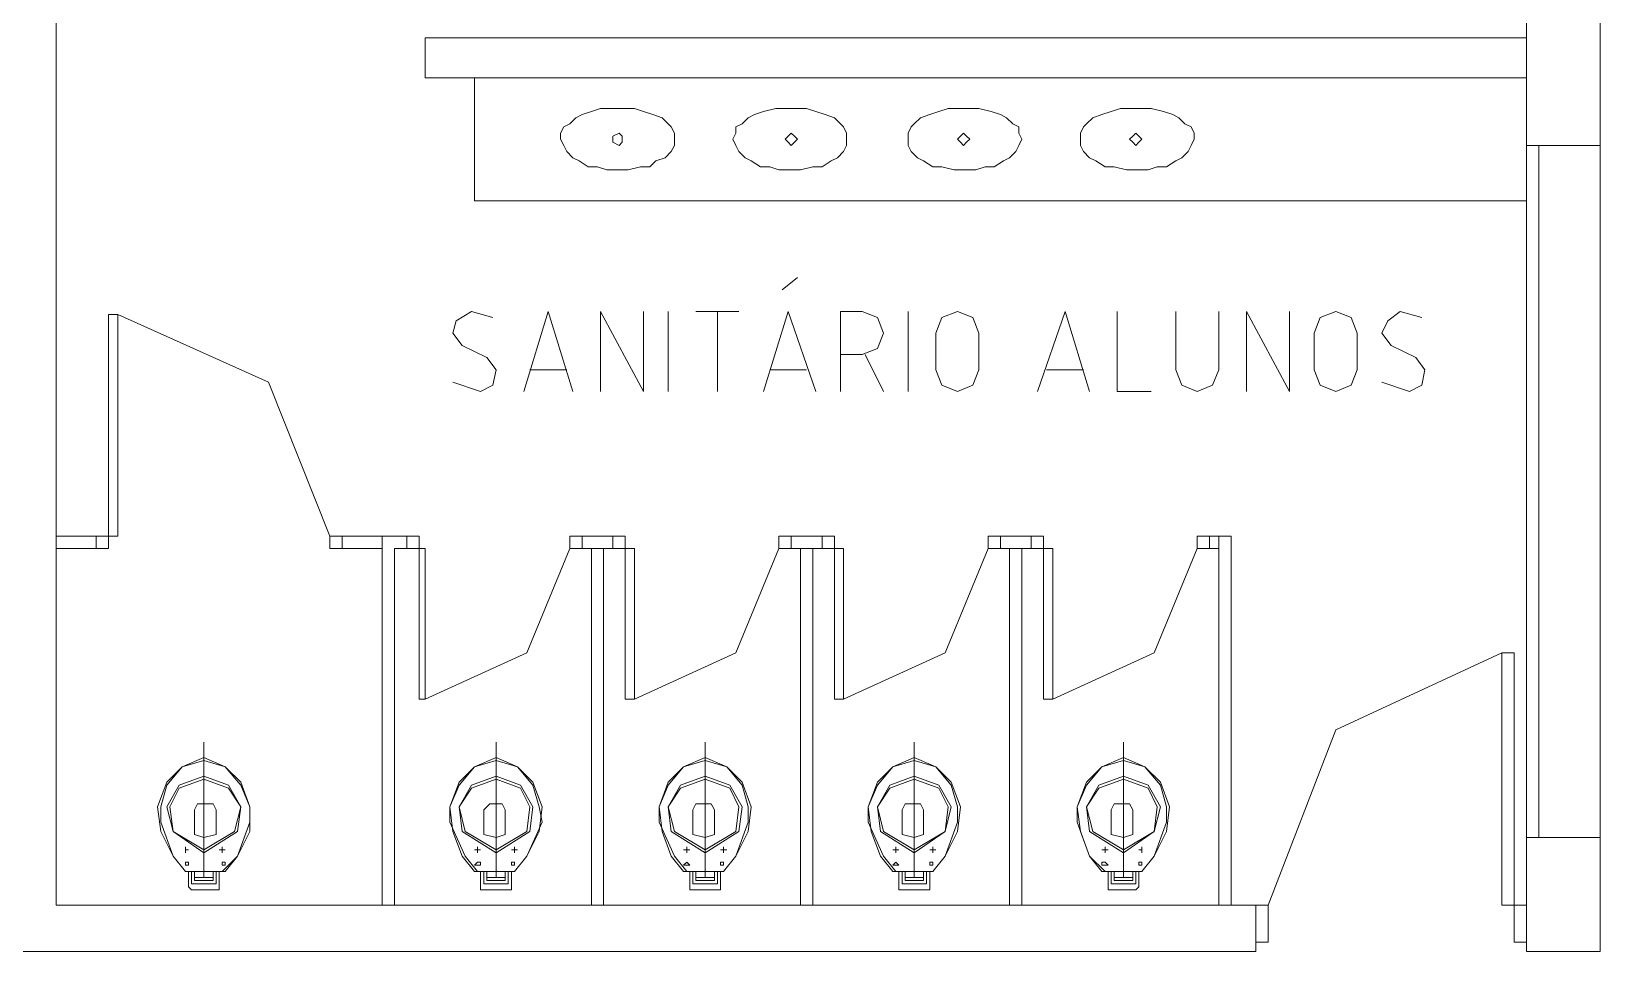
# Model space of a CAD drawing. Header units: millimetres. Extents: x 373 to 563, y 791 to 885.
# Drawn here: x 461.28 to 467.71, y 815.42 to 819.24 of the extents above; entities that cross this region are included whole.
import ezdxf

# ---------------------------------------------------------------- set-up
doc = ezdxf.new("R2010")
doc.units = ezdxf.units.MM
doc.linetypes.add('JIS_02_2.0', pattern=[3, 2, -1])
doc.layers.add('wireless', color=1, linetype='Continuous')

msp = doc.modelspace()

# ---------------------------------------------------------------- linework, layer by layer
at = {"color": 7, "lineweight": 0}
for points in [[(461.3802153909073, 821.9751563077389), (461.3802153909073, 815.6876714460614)], [(467.3671033665032, 820.3594480462434), (467.3671033665032, 815.4997983924641)], [(467.6677002518863, 820.3594480462434), (467.6677002518863, 815.4997983924641)], [(462.8831998196856, 819.2196848544354), (467.3671033665032, 819.2196848544354)], [(462.8831998196856, 819.2196848544354), (462.8831998196856, 819.0568615410539)], [(462.8831998196856, 819.0568615410539), (467.3671033665032, 819.0568615410539)], [(463.08359774374, 819.0568615410539), (463.08359774374, 818.5558667316163)], [(463.6722666452133, 818.6811154338593), (463.6221671643161, 818.6811154338593), (463.5845925531776, 818.6936403043164), (463.547017942039, 818.6936403043164), (463.5094433318318, 818.718690044765), (463.4843935909175, 818.7312149147565), (463.4593438509346, 818.7562646554379), (463.4468189807103, 818.7813143958865), (463.4342941100203, 818.8063641363351), (463.4342941100203, 818.8314138770165), (463.4468189807103, 818.8564636174651), (463.4718687211589, 818.8689884874566), (463.4969184620732, 818.894038228138), (463.5219682020561, 818.9065630983623), (463.5595428131946, 818.9190879685866), (463.5971174234019, 818.9316128388109), (463.6472169042991, 818.9316128388109), (463.6847915154376, 818.9316128388109), (463.7348909963348, 818.9316128388109), (463.7724656070077, 818.9190879685866), (463.8100402176806, 818.9065630983623), (463.8476148283535, 818.894038228138), (463.8726645688021, 818.8689884874566), (463.8851894390264, 818.8564636174651), (463.8977143092507, 818.8314138770165), (463.8977143092507, 818.8063641363351), (463.8977143092507, 818.7813143958865), (463.8851894390264, 818.7562646554379), (463.8601396985778, 818.7312149147565), (463.8225650879049, 818.718690044765), (463.7975153474563, 818.6936403043164), (463.7599407363177, 818.6936403043164), (463.7098412554205, 818.6811154338593), (463.6722666452133, 818.6811154338593), (463.6722666452133, 818.6811154338593)], [(464.3736593787053, 818.6811154338593), (464.3235598978081, 818.6811154338593), (464.2859852866695, 818.6936403043164), (464.2484106759966, 818.6936403043164), (464.2108360657894, 818.718690044765), (464.1857863248752, 818.7312149147565), (464.1607365844266, 818.7562646554379), (464.1482117146679, 818.7813143958865), (464.1356868435123, 818.8063641363351), (464.1482117146679, 818.8314138770165), (464.1482117146679, 818.8564636174651), (464.1732614546509, 818.8689884874566), (464.1983111946338, 818.894038228138), (464.223360935548, 818.9065630983623), (464.2609355466866, 818.9190879685866), (464.3110350275838, 818.9316128388109), (464.348609637791, 818.9316128388109), (464.3987091191539, 818.9316128388109), (464.4362837298268, 818.9316128388109), (464.4738583404996, 818.9190879685866), (464.5114329511725, 818.9065630983623), (464.5490075618454, 818.894038228138), (464.574057302294, 818.8689884874566), (464.586582172984, 818.8564636174651), (464.5991070427426, 818.8314138770165), (464.5991070427426, 818.8063641363351), (464.5991070427426, 818.7813143958865), (464.586582172984, 818.7562646554379), (464.5615324320697, 818.7312149147565), (464.5364826916211, 818.718690044765), (464.4989080809482, 818.6936403043164), (464.4613334702753, 818.6936403043164), (464.4112339889125, 818.6811154338593), (464.3736593787053, 818.6811154338593), (464.3736593787053, 818.6811154338593)], [(465.0750521121972, 818.6811154338593), (465.0374775015243, 818.6811154338593), (464.9873780206271, 818.6936403043164), (464.9498034094886, 818.6936403043164), (464.9122287992814, 818.718690044765), (464.8871790583671, 818.7312149147565), (464.8621293183842, 818.7562646554379), (464.8496044472286, 818.7813143958865), (464.8496044472286, 818.8063641363351), (464.8496044472286, 818.8314138770165), (464.8621293183842, 818.8564636174651), (464.8746541881428, 818.8689884874566), (464.8997039285914, 818.894038228138), (464.9372785392643, 818.9065630983623), (464.9748531504029, 818.9190879685866), (465.0124277606101, 818.9316128388109), (465.0500023717486, 818.9316128388109), (465.1001018526458, 818.9316128388109), (465.1376764633187, 818.9316128388109), (465.1877759442159, 818.9190879685866), (465.2253505548888, 818.9065630983623), (465.2504002953374, 818.894038228138), (465.275450035786, 818.8689884874566), (465.3004997767002, 818.8564636174651), (465.3004997767002, 818.8314138770165), (465.3130246464589, 818.8063641363351), (465.3004997767002, 818.7813143958865), (465.2879749064759, 818.7562646554379), (465.2629251655617, 818.7312149147565), (465.2378754255787, 818.718690044765), (465.2003008144402, 818.6936403043164), (465.1627262037673, 818.6936403043164), (465.1251515930944, 818.6811154338593), (465.0750521121972, 818.6811154338593), (465.0750521121972, 818.6811154338593)], [(465.7764448456892, 818.6811154338593), (465.7388702350163, 818.6811154338593), (465.6887707541191, 818.6936403043164), (465.6511961429806, 818.6936403043164), (465.6136215327733, 818.718690044765), (465.5885717918591, 818.7312149147565), (465.5635220518761, 818.7562646554379), (465.5509971811862, 818.7813143958865), (465.5509971811862, 818.8063641363351), (465.5509971811862, 818.8314138770165), (465.5635220518761, 818.8564636174651), (465.5760469221004, 818.8689884874566), (465.6010966620834, 818.894038228138), (465.6386712732219, 818.9065630983623), (465.6762458838948, 818.9190879685866), (465.713820494102, 818.9316128388109), (465.7513951052406, 818.9316128388109), (465.8014945861378, 818.9316128388109), (465.8390691968107, 818.9316128388109), (465.8891686781735, 818.9190879685866), (465.9267432883807, 818.9065630983623), (465.951793029295, 818.894038228138), (465.9768427692779, 818.8689884874566), (466.0018925101922, 818.8564636174651), (466.0144173804165, 818.8314138770165), (466.0144173804165, 818.8063641363351), (466.0018925101922, 818.7813143958865), (465.9893676395022, 818.7562646554379), (465.9643178990536, 818.7312149147565), (465.9392681590707, 818.718690044765), (465.9016935479322, 818.6936403043164), (465.8641189372593, 818.6936403043164), (465.8265443265864, 818.6811154338593), (465.7764448456892, 818.6811154338593), (465.7764448456892, 818.6811154338593)], [(463.6847915154376, 818.8063641363351), (463.6847915154376, 818.8188890067922), (463.6722666452133, 818.8314138770165), (463.6472169042991, 818.8188890067922), (463.6472169042991, 818.8063641363351), (463.6472169042991, 818.7938392663436), (463.6722666452133, 818.7813143958865), (463.6847915154376, 818.7938392663436), (463.6847915154376, 818.8063641363351), (463.6847915154376, 818.8063641363351)], [(464.3987091191539, 818.8063641363351), (464.3861842489296, 818.8188890067922), (464.3736593787053, 818.8314138770165), (464.3611345080153, 818.8188890067922), (464.348609637791, 818.8063641363351), (464.3611345080153, 818.7938392663436), (464.3736593787053, 818.7813143958865), (464.3861842489296, 818.7938392663436), (464.3987091191539, 818.8063641363351), (464.3987091191539, 818.8063641363351)], [(465.1001018526458, 818.8063641363351), (465.0875769824215, 818.8188890067922), (465.0750521121972, 818.8314138770165), (465.0625272415073, 818.8188890067922), (465.0500023717486, 818.8063641363351), (465.0625272415073, 818.7938392663436), (465.0750521121972, 818.7813143958865), (465.0875769824215, 818.7938392663436), (465.1001018526458, 818.8063641363351), (465.1001018526458, 818.8063641363351)], [(465.8014945861378, 818.8063641363351), (465.7889697159135, 818.8188890067922), (465.7764448456892, 818.8314138770165), (465.7639199754649, 818.8188890067922), (465.7513951052406, 818.8063641363351), (465.7639199754649, 818.7938392663436), (465.7764448456892, 818.7813143958865), (465.7889697159135, 818.7938392663436), (465.8014945861378, 818.8063641363351), (465.8014945861378, 818.8063641363351)], [(467.3671033665032, 818.7813143958865), (467.6677002518863, 818.7813143958865)], [(467.4172028474004, 818.7813143958865), (467.4172028474004, 815.9632185914616)], [(467.3671033665032, 818.5558667316163), (463.08359774374, 818.5558667316163)], [(464.3360847680324, 818.1926454944132), (464.3987091191539, 818.2427449755432)], [(461.6307127953933, 817.1906558753053), (461.5931381842547, 817.1906558753053), (461.5931381842547, 818.0924465326189), (461.6307127953933, 818.0924465326189), (461.6307127953933, 817.1906558753053), (461.6307127953933, 817.1906558753053)], [(462.4949288422667, 817.1906558753053), (462.2444314368495, 817.8168993874515), (461.6307127953933, 818.0924465326189)], [(463.1587469650858, 818.0799216621617), (463.0710728735157, 818.1049714028431), (463.0084485223942, 818.0673967921703), (462.9959236517043, 818.0172973110402), (463.0334982628428, 817.967197830143), (463.1336972246372, 817.9170983492459)], [(463.2839956677944, 817.7793247765458), (463.3841946291232, 818.1049714028431), (463.4843935909175, 817.7793247765458)], [(463.5971174234019, 817.7793247765458), (463.5971174234019, 818.1049714028431), (463.7724656070077, 817.7793247765458), (463.7724656070077, 818.1049714028431)], [(463.8726645688021, 817.7793247765458), (463.8726645688021, 818.1049714028431)], [(463.9853884012864, 818.1049714028431), (464.1607365844266, 818.1049714028431)], [(464.0730624923908, 817.7793247765458), (464.0730624923908, 818.1049714028431)], [(464.2609355466866, 817.7793247765458), (464.3611345080153, 818.1049714028431), (464.4738583404996, 817.7793247765458)], [(464.574057302294, 817.7793247765458), (464.574057302294, 818.1049714028431), (464.6617313938641, 818.1049714028431)], [(464.6617313938641, 817.9296232194702), (464.7243557449856, 817.9546729599188), (464.7494054858998, 818.0172973110402), (464.7243557449856, 818.0799216621617), (464.6617313938641, 818.1049714028431)], [(464.8496044472286, 817.7793247765458), (464.8496044472286, 818.1049714028431)], [(465.1376764633187, 818.0172973110402), (465.1126267228701, 818.0799216621617), (465.0500023717486, 818.1049714028431), (464.9873780206271, 818.0799216621617), (464.9623282801786, 818.0172973110402)], [(465.3756489975804, 817.7793247765458), (465.4883728300647, 818.1049714028431), (465.5885717918591, 817.7793247765458)], [(465.7012956243434, 818.1049714028431), (465.7012956243434, 817.7793247765458), (465.8390691968107, 817.7793247765458)], [(465.9392681590707, 818.1049714028431), (465.9392681590707, 817.8669988681158), (465.9643178990536, 817.8043745169944), (466.0269422501751, 817.7793247765458), (466.0895666012966, 817.8043745169944), (466.1146163422109, 817.8669988681158), (466.1146163422109, 818.1049714028431)], [(466.2273401746952, 817.7793247765458), (466.2273401746952, 818.1049714028431), (466.4026883578354, 817.7793247765458), (466.4026883578354, 818.1049714028431)], [(466.6782355027699, 818.0172973110402), (466.653185762787, 818.0799216621617), (466.5905614116655, 818.1049714028431), (466.5279370600783, 818.0799216621617), (466.5028873196297, 818.0172973110402)], [(466.9412577784115, 818.0799216621617), (466.8535836863757, 818.1049714028431), (466.8034842050129, 818.0673967921703), (466.7784344650299, 818.0172973110402), (466.8160090761685, 817.967197830143), (466.9162080379629, 817.9170983492459)], [(464.9623282801786, 817.8669988681158), (464.9623282801786, 818.0172973110402)], [(465.1376764633187, 818.0172973110402), (465.1376764633187, 817.8669988681158)], [(466.5028873196297, 817.8669988681158), (466.5028873196297, 818.0172973110402)], [(466.6782355027699, 818.0172973110402), (466.6782355027699, 817.8669988681158)], [(463.108647483723, 817.7793247765458), (463.1587469650858, 817.8043745169944), (463.1712718353101, 817.8669988681158), (463.1336972246372, 817.9170983492459)], [(464.6617313938641, 817.9296232194702), (464.574057302294, 817.9296232194702)], [(464.6742562640884, 817.9296232194702), (464.7494054858998, 817.7793247765458)], [(466.8911582970486, 817.7793247765458), (466.9412577784115, 817.8043745169944), (466.9537826481701, 817.8669988681158), (466.9162080379629, 817.9170983492459)], [(462.9959236517043, 817.8168993874515), (463.108647483723, 817.7793247765458)], [(463.4593438509346, 817.8669988681158), (463.3090454077774, 817.8669988681158)], [(464.4362837298268, 817.8669988681158), (464.2859852866695, 817.8669988681158)], [(464.9623282801786, 817.8669988681158), (464.9873780206271, 817.8043745169944), (465.0500023717486, 817.7793247765458), (465.1126267228701, 817.8043745169944), (465.1376764633187, 817.8669988681158)], [(465.5635220518761, 817.8669988681158), (465.4132236087189, 817.8669988681158)], [(466.5028873196297, 817.8669988681158), (466.5279370600783, 817.8043745169944), (466.5905614116655, 817.7793247765458), (466.653185762787, 817.8043745169944), (466.6782355027699, 817.8669988681158)], [(466.7784344650299, 817.8168993874515), (466.8911582970486, 817.7793247765458)], [(461.3802153909073, 817.1906558753053), (461.5430387042888, 817.1906558753053)], [(461.5931381842547, 817.1405563944081), (461.5430387042888, 817.1405563944081), (461.5430387042888, 817.1906558753053), (461.5931381842547, 817.1906558753053), (461.5931381842547, 817.1405563944081), (461.5931381842547, 817.1405563944081)], [(462.5450283231639, 817.1405563944081), (462.4949288422667, 817.1405563944081), (462.4949288422667, 817.1906558753053), (462.5450283231639, 817.1906558753053), (462.5450283231639, 817.1405563944081), (462.5450283231639, 817.1405563944081)], [(462.5450283231639, 817.1906558753053), (462.8080505983398, 817.1906558753053)], [(462.7078516360798, 817.1906558753053), (462.7078516360798, 815.6876714460614)], [(462.858150079237, 817.1906558753053), (462.8080505983398, 817.1906558753053), (462.8080505983398, 817.1405563944081), (462.858150079237, 817.1405563944081), (462.858150079237, 817.1906558753053), (462.858150079237, 817.1906558753053)], [(463.5219682020561, 817.1906558753053), (463.4718687211589, 817.1906558753053), (463.4718687211589, 817.1405563944081), (463.5219682020561, 817.1405563944081), (463.5219682020561, 817.1906558753053), (463.5219682020561, 817.1906558753053)], [(463.5219682020561, 817.1906558753053), (463.6472169042991, 817.1906558753053)], [(463.6973163851962, 817.1906558753053), (463.6472169042991, 817.1906558753053), (463.6472169042991, 817.1405563944081), (463.6973163851962, 817.1405563944081), (463.6973163851962, 817.1906558753053), (463.6973163851962, 817.1906558753053)], [(464.3736593787053, 817.1906558753053), (464.3235598978081, 817.1906558753053), (464.3235598978081, 817.1405563944081), (464.3736593787053, 817.1405563944081), (464.3736593787053, 817.1906558753053), (464.3736593787053, 817.1906558753053)], [(464.3736593787053, 817.1906558753053), (464.4989080809482, 817.1906558753053)], [(464.5490075618454, 817.1906558753053), (464.4989080809482, 817.1906558753053), (464.4989080809482, 817.1405563944081), (464.5490075618454, 817.1405563944081), (464.5490075618454, 817.1906558753053), (464.5490075618454, 817.1906558753053)], [(465.2253505548888, 817.1906558753053), (465.1752510739916, 817.1906558753053), (465.1752510739916, 817.1405563944081), (465.2253505548888, 817.1405563944081), (465.2253505548888, 817.1906558753053), (465.2253505548888, 817.1906558753053)], [(465.2253505548888, 817.1906558753053), (465.3505992575974, 817.1906558753053)], [(465.4006987384946, 817.1906558753053), (465.3505992575974, 817.1906558753053), (465.3505992575974, 817.1405563944081), (465.4006987384946, 817.1405563944081), (465.4006987384946, 817.1906558753053), (465.4006987384946, 817.1906558753053)], [(466.077041731538, 817.1906558753053), (466.0269422501751, 817.1906558753053), (466.0269422501751, 817.1405563944081), (466.077041731538, 817.1405563944081), (466.077041731538, 817.1906558753053), (466.077041731538, 817.1906558753053)], [(466.077041731538, 817.1906558753053), (466.1647158235737, 817.1906558753053)], [(466.1146163422109, 817.1906558753053), (466.1146163422109, 815.6876714460614)], [(466.1647158235737, 817.1906558753053), (466.1647158235737, 815.6876714460614)], [(461.3802153909073, 817.1405563944081), (461.5430387042888, 817.1405563944081)], [(462.5450283231639, 817.1405563944081), (462.7078516360798, 817.1405563944081)], [(462.7579511174426, 817.1405563944081), (462.7579511174426, 815.6876714460614)], [(462.7579511174426, 817.1405563944081), (462.8080505983398, 817.1405563944081)], [(462.8831998196856, 817.1405563944081), (462.858150079237, 817.1405563944081), (462.858150079237, 816.5268377522534), (462.8831998196856, 816.5268377522534), (462.8831998196856, 817.1405563944081), (462.8831998196856, 817.1405563944081)], [(462.8831998196856, 816.5268377522534), (463.2965205375531, 816.7147108058507), (463.4718687211589, 817.1405563944081)], [(463.5219682020561, 817.1405563944081), (463.6472169042991, 817.1405563944081)], [(463.5595428131946, 817.1405563944081), (463.5595428131946, 815.6876714460614)], [(463.6096422940918, 817.1405563944081), (463.6096422940918, 815.6876714460614)], [(463.7348909963348, 817.1405563944081), (463.6973163851962, 817.1405563944081), (463.6973163851962, 816.5268377522534), (463.7348909963348, 816.5268377522534), (463.7348909963348, 817.1405563944081), (463.7348909963348, 817.1405563944081)], [(463.7348909963348, 816.5268377522534), (464.1482117146679, 816.7147108058507), (464.3235598978081, 817.1405563944081)], [(464.3736593787053, 817.1405563944081), (464.4989080809482, 817.1405563944081)], [(464.4112339889125, 817.1405563944081), (464.4112339889125, 815.6876714460614)], [(464.4613334702753, 817.1405563944081), (464.4613334702753, 815.6876714460614)], [(464.586582172984, 817.1405563944081), (464.5490075618454, 817.1405563944081), (464.5490075618454, 816.5268377522534), (464.586582172984, 816.5268377522534), (464.586582172984, 817.1405563944081), (464.586582172984, 817.1405563944081)], [(464.586582172984, 816.5268377522534), (464.9999028903858, 816.7147108058507), (465.1752510739916, 817.1405563944081)], [(465.2253505548888, 817.1405563944081), (465.3505992575974, 817.1405563944081)], [(465.2629251655617, 817.1405563944081), (465.2629251655617, 815.6876714460614)], [(465.3130246464589, 817.1405563944081), (465.3130246464589, 815.6876714460614)], [(465.4382733487018, 817.1405563944081), (465.4006987384946, 817.1405563944081), (465.4006987384946, 816.5268377522534), (465.4382733487018, 816.5268377522534), (465.4382733487018, 817.1405563944081), (465.4382733487018, 817.1405563944081)], [(465.4382733487018, 816.5268377522534), (465.851594067035, 816.7147108058507), (466.0269422501751, 817.1405563944081)], [(466.077041731538, 817.1405563944081), (466.1146163422109, 817.1405563944081)], [(467.2669044042432, 816.7147108058507), (466.5905614116655, 816.4015890497776), (466.3150142657996, 815.6876714460614)], [(467.317003885606, 815.6876714460614), (467.2669044042432, 815.6876714460614), (467.2669044042432, 816.7147108058507), (467.317003885606, 816.7147108058507), (467.317003885606, 815.6876714460614), (467.317003885606, 815.6876714460614)], [(461.9814091626049, 816.3514895691133), (461.9814091626049, 815.80039527808)], [(463.1712718353101, 816.3514895691133), (463.1712718353101, 815.80039527808)], [(464.0229630114936, 816.3514895691133), (464.0229630114936, 815.80039527808)], [(464.8746541881428, 816.3514895691133), (464.8746541881428, 815.80039527808)], [(465.726345364792, 816.3514895691133), (465.726345364792, 815.80039527808)], [(462.1191827346065, 815.8880693701158), (462.1692822159694, 815.9882683319101), (462.1692822159694, 816.0884672939374), (462.1317076048308, 816.1886662559646), (462.0690832537093, 816.251290607086), (461.9814091626049, 816.2888652177589), (461.8937350705692, 816.251290607086), (461.8311107194477, 816.1886662559646), (461.7935361087748, 816.0884672939374), (461.8060609785334, 815.9882683319101), (461.8561604598963, 815.8880693701158), (461.9062599407935, 815.8254450187615), (461.9187848110178, 815.8254450187615), (461.9187848110178, 815.76282066764)], [(461.9814091626049, 816.2763403475346), (461.8937350705692, 816.251290607086)], [(461.9814091626049, 816.2763403475346), (462.0690832537093, 816.251290607086), (462.1317076048308, 816.1761413855074), (462.1692822159694, 816.0884672939374), (462.1692822159694, 816.0258429428159), (462.1191827346065, 815.8880693701158), (462.056558383485, 815.8254450187615)], [(463.2965205375531, 815.8880693701158), (463.3466200189159, 815.9882683319101), (463.3591448886746, 816.0884672939374), (463.3215702780017, 816.1886662559646), (463.2589459268802, 816.251290607086), (463.1712718353101, 816.2888652177589), (463.08359774374, 816.251290607086), (463.0209733926185, 816.1886662559646), (462.98339878148, 816.0884672939374), (462.9959236517043, 815.9882683319101), (463.0334982628428, 815.8880693701158), (463.08359774374, 815.8254450187615), (463.0961226139643, 815.8254450187615), (463.108647483723, 815.8254450187615), (463.108647483723, 815.76282066764)], [(463.1712718353101, 816.2763403475346), (463.08359774374, 816.251290607086)], [(463.1712718353101, 816.2763403475346), (463.2589459268802, 816.251290607086), (463.3215702780017, 816.1761413855074), (463.3466200189159, 816.0884672939374), (463.3591448886746, 816.0258429428159), (463.2965205375531, 815.8880693701158), (463.2464210566559, 815.8254450187615), (463.2338961864316, 815.8254450187615)], [(464.1482117146679, 815.8880693701158), (464.1983111946338, 815.9882683319101), (464.2108360657894, 816.0884672939374), (464.1732614546509, 816.1886662559646), (464.1106371035294, 816.251290607086), (464.0229630114936, 816.2888652177589), (463.9352889203892, 816.251290607086), (463.8726645688021, 816.1886662559646), (463.8350899581292, 816.0884672939374), (463.8476148283535, 815.9882683319101), (463.8851894390264, 815.8880693701158), (463.9352889203892, 815.8254450187615), (463.9478137901478, 815.8254450187615), (463.9603386603721, 815.8254450187615), (463.9603386603721, 815.76282066764)], [(464.0229630114936, 816.2763403475346), (463.9352889203892, 816.251290607086)], [(464.0229630114936, 816.2763403475346), (464.1106371035294, 816.251290607086), (464.1732614546509, 816.1761413855074), (464.1983111946338, 816.0884672939374), (464.1983111946338, 816.0258429428159), (464.1482117146679, 815.8880693701158), (464.0981122333051, 815.8254450187615), (464.0855873626151, 815.8254450187615)], [(464.9999028903858, 815.8880693701158), (465.0500023717486, 815.9882683319101), (465.0625272415073, 816.0884672939374), (465.0249526313, 816.1886662559646), (464.9623282801786, 816.251290607086), (464.8746541881428, 816.2888652177589), (464.7869800961071, 816.251290607086), (464.7243557449856, 816.1886662559646), (464.6867811343127, 816.0884672939374), (464.6993060050027, 815.9882683319101), (464.7368806152099, 815.8880693701158), (464.7869800961071, 815.8254450187615), (464.7995049672627, 815.8254450187615), (464.8120298370213, 815.8254450187615), (464.8120298370213, 815.76282066764)], [(464.8746541881428, 816.2763403475346), (464.7869800961071, 816.251290607086)], [(464.8746541881428, 816.2763403475346), (464.9623282801786, 816.251290607086), (465.0249526313, 816.1761413855074), (465.0500023717486, 816.0884672939374), (465.0500023717486, 816.0258429428159), (464.9999028903858, 815.8880693701158), (464.9498034094886, 815.8254450187615), (464.9372785392643, 815.8254450187615)], [(465.851594067035, 815.8880693701158), (465.9016935479322, 815.9882683319101), (465.9142184181565, 816.0884672939374), (465.8766438074836, 816.1886662559646), (465.8140194563621, 816.251290607086), (465.726345364792, 816.2888652177589), (465.6386712732219, 816.251290607086), (465.5760469221004, 816.1886662559646), (465.5384723109619, 816.0884672939374), (465.5509971811862, 815.9882683319101), (465.5885717918591, 815.8880693701158), (465.6386712732219, 815.8254450187615), (465.6511961429806, 815.8254450187615), (465.6637210132048, 815.8254450187615), (465.6637210132048, 815.76282066764)], [(465.726345364792, 816.2763403475346), (465.6386712732219, 816.251290607086)], [(465.726345364792, 816.2763403475346), (465.8140194563621, 816.251290607086), (465.8766438074836, 816.1761413855074), (465.9016935479322, 816.0884672939374), (465.9016935479322, 816.0258429428159), (465.851594067035, 815.8880693701158), (465.8014945861378, 815.8254450187615), (465.7889697159135, 815.8254450187615)], [(461.8937350705692, 816.251290607086), (461.8311107194477, 816.1761413855074)], [(461.9814091626049, 816.2137159964132), (461.8812102003449, 816.1761413855074)], [(461.9814091626049, 816.201191125956), (461.8812102003449, 816.163616515516)], [(462.0816081239336, 816.1761413855074), (461.9814091626049, 816.2137159964132)], [(462.0816081239336, 816.163616515516), (461.9814091626049, 816.201191125956)], [(463.08359774374, 816.251290607086), (463.0209733926185, 816.1761413855074)], [(463.1712718353101, 816.2137159964132), (463.0710728735157, 816.1761413855074)], [(463.1712718353101, 816.201191125956), (463.0710728735157, 816.163616515516)], [(463.2714707971045, 816.1761413855074), (463.1712718353101, 816.2137159964132)], [(463.2714707971045, 816.163616515516), (463.1712718353101, 816.201191125956)], [(463.9352889203892, 816.251290607086), (463.8726645688021, 816.1761413855074)], [(464.0229630114936, 816.2137159964132), (463.9227640496993, 816.1761413855074)], [(464.0229630114936, 816.201191125956), (463.9227640496993, 816.163616515516)], [(464.1231619737537, 816.1761413855074), (464.0229630114936, 816.2137159964132)], [(464.1231619737537, 816.163616515516), (464.0229630114936, 816.201191125956)], [(464.7869800961071, 816.251290607086), (464.7243557449856, 816.1761413855074)], [(464.8746541881428, 816.2137159964132), (464.7744552263484, 816.1761413855074)], [(464.8746541881428, 816.201191125956), (464.7744552263484, 816.163616515516)], [(464.9748531504029, 816.1761413855074), (464.8746541881428, 816.2137159964132)], [(464.9748531504029, 816.163616515516), (464.8746541881428, 816.201191125956)], [(465.6386712732219, 816.251290607086), (465.5760469221004, 816.1761413855074)], [(465.726345364792, 816.2137159964132), (465.6261464029976, 816.1761413855074)], [(465.726345364792, 816.201191125956), (465.6261464029976, 816.163616515516)], [(465.8265443265864, 816.1761413855074), (465.726345364792, 816.2137159964132)], [(465.8265443265864, 816.163616515516), (465.726345364792, 816.201191125956)], [(461.8311107194477, 816.1761413855074), (461.8060609785334, 816.0884672939374)], [(461.8812102003449, 816.1761413855074), (461.8311107194477, 816.0884672939374)], [(461.8812102003449, 816.163616515516), (461.843635589672, 816.0884672939374)], [(462.1317076048308, 816.0884672939374), (462.0816081239336, 816.1761413855074)], [(462.1317076048308, 816.0884672939374), (462.0816081239336, 816.163616515516)], [(463.0209733926185, 816.1761413855074), (462.98339878148, 816.0884672939374)], [(463.0710728735157, 816.1761413855074), (463.0209733926185, 816.0884672939374)], [(463.0710728735157, 816.163616515516), (463.0209733926185, 816.0884672939374)], [(463.3215702780017, 816.0884672939374), (463.2714707971045, 816.1761413855074)], [(463.3090454077774, 816.0884672939374), (463.2714707971045, 816.163616515516)], [(463.8726645688021, 816.1761413855074), (463.8350899581292, 816.0884672939374)], [(463.9227640496993, 816.1761413855074), (463.8726645688021, 816.0884672939374)], [(463.9227640496993, 816.163616515516), (463.8726645688021, 816.0884672939374)], [(464.1732614546509, 816.0884672939374), (464.1231619737537, 816.1761413855074)], [(464.1607365844266, 816.0884672939374), (464.1231619737537, 816.163616515516)], [(464.7243557449856, 816.1761413855074), (464.6867811343127, 816.0884672939374)], [(464.7744552263484, 816.1761413855074), (464.7243557449856, 816.0884672939374)], [(464.7744552263484, 816.163616515516), (464.7243557449856, 816.0884672939374)], [(465.0249526313, 816.0884672939374), (464.9748531504029, 816.1761413855074)], [(465.0124277606101, 816.0884672939374), (464.9748531504029, 816.163616515516)], [(465.5760469221004, 816.1761413855074), (465.5384723109619, 816.0884672939374)], [(465.6261464029976, 816.1761413855074), (465.5760469221004, 816.0884672939374)], [(465.6261464029976, 816.163616515516), (465.5760469221004, 816.0884672939374)], [(465.8766438074836, 816.0884672939374), (465.8265443265864, 816.1761413855074)], [(465.8641189372593, 816.0884672939374), (465.8265443265864, 816.163616515516)], [(461.8060609785334, 816.0884672939374), (461.8060609785334, 816.0258429428159)], [(461.8311107194477, 816.0884672939374), (461.8561604598963, 815.9882683319101)], [(461.843635589672, 816.0884672939374), (461.8561604598963, 815.9882683319101)], [(461.9563594216906, 816.1009921639288), (461.9438345514664, 816.0759424234802), (461.9438345514664, 815.9757434616859)], [(462.0189837728121, 816.1009921639288), (461.9563594216906, 816.1009921639288)], [(462.0315086435021, 815.9757434616859), (462.0315086435021, 816.0759424234802), (462.0189837728121, 816.1009921639288)], [(462.1066578648479, 815.9882683319101), (462.1317076048308, 816.0884672939374)], [(462.1191827346065, 815.9882683319101), (462.1317076048308, 816.0884672939374)], [(462.98339878148, 816.0884672939374), (462.98339878148, 816.0258429428159)], [(463.0209733926185, 816.0884672939374), (463.0460231326015, 815.9882683319101)], [(463.0209733926185, 816.0884672939374), (463.0334982628428, 815.9882683319101)], [(463.1462220948615, 816.1009921639288), (463.1211723544129, 816.0759424234802), (463.1211723544129, 815.9757434616859)], [(463.1963215757587, 816.1009921639288), (463.1462220948615, 816.1009921639288)], [(463.208846445983, 815.9757434616859), (463.208846445983, 816.0759424234802), (463.1963215757587, 816.1009921639288)], [(463.2965205375531, 815.9882683319101), (463.3090454077774, 816.0884672939374)], [(463.3090454077774, 815.9882683319101), (463.3215702780017, 816.0884672939374)], [(463.8350899581292, 816.0884672939374), (463.8350899581292, 816.0258429428159)], [(463.8726645688021, 816.0884672939374), (463.8851894390264, 815.9882683319101)], [(463.8726645688021, 816.0884672939374), (463.8977143092507, 815.9882683319101)], [(463.9853884012864, 816.1009921639288), (463.9728635305964, 816.0759424234802), (463.9728635305964, 815.9757434616859)], [(464.0480127524079, 816.1009921639288), (463.9853884012864, 816.1009921639288)], [(464.0605376226322, 815.9757434616859), (464.0605376226322, 816.0759424234802), (464.0480127524079, 816.1009921639288)], [(464.1482117146679, 815.9882683319101), (464.1607365844266, 816.0884672939374)], [(464.1607365844266, 815.9882683319101), (464.1732614546509, 816.0884672939374)], [(464.6867811343127, 816.0884672939374), (464.6867811343127, 816.0258429428159)], [(464.7243557449856, 816.0884672939374), (464.7368806152099, 815.9882683319101)], [(464.7243557449856, 816.0884672939374), (464.7494054858998, 815.9882683319101)], [(464.8370795774699, 816.1009921639288), (464.8245547072456, 816.0759424234802), (464.8245547072456, 815.9757434616859)], [(464.8997039285914, 816.1009921639288), (464.8370795774699, 816.1009921639288)], [(464.9122287992814, 815.9757434616859), (464.9122287992814, 816.0759424234802), (464.8997039285914, 816.1009921639288)], [(464.9999028903858, 815.9882683319101), (465.0249526313, 816.0884672939374)], [(464.9999028903858, 815.9882683319101), (465.0124277606101, 816.0884672939374)], [(465.5384723109619, 816.0884672939374), (465.5384723109619, 816.0258429428159)], [(465.5760469221004, 816.0884672939374), (465.6010966620834, 815.9882683319101)], [(465.5760469221004, 816.0884672939374), (465.5885717918591, 815.9882683319101)], [(465.6887707541191, 816.1009921639288), (465.6762458838948, 816.0759424234802), (465.6762458838948, 815.9757434616859)], [(465.7513951052406, 816.1009921639288), (465.6887707541191, 816.1009921639288)], [(465.7639199754649, 815.9757434616859), (465.7639199754649, 816.0759424234802), (465.7513951052406, 816.1009921639288)], [(465.851594067035, 815.9882683319101), (465.8641189372593, 816.0884672939374)], [(465.851594067035, 815.9882683319101), (465.8766438074836, 816.0884672939374)], [(461.8060609785334, 816.0258429428159), (461.8561604598963, 815.8880693701158)], [(462.98339878148, 816.0258429428159), (463.0460231326015, 815.8880693701158)], [(463.8350899581292, 816.0258429428159), (463.8977143092507, 815.8880693701158)], [(464.6867811343127, 816.0258429428159), (464.7494054858998, 815.8880693701158)], [(465.5384723109619, 816.0258429428159), (465.5885717918591, 815.8880693701158)], [(461.8561604598963, 815.9882683319101), (461.9814091626049, 815.9131191103315)], [(461.8561604598963, 815.9882683319101), (461.9814091626049, 815.9005942403401)], [(461.9438345514664, 815.9757434616859), (461.9814091626049, 815.9632185914616), (462.0315086435021, 815.9757434616859)], [(461.9814091626049, 815.9131191103315), (462.1066578648479, 815.9882683319101)], [(461.9814091626049, 815.9005942403401), (462.1191827346065, 815.9882683319101)], [(463.0334982628428, 815.9882683319101), (463.1712718353101, 815.9005942403401)], [(463.0460231326015, 815.9882683319101), (463.1712718353101, 815.9131191103315)], [(463.1211723544129, 815.9757434616859), (463.1712718353101, 815.9632185914616), (463.208846445983, 815.9757434616859)], [(463.1712718353101, 815.9131191103315), (463.2965205375531, 815.9882683319101)], [(463.1712718353101, 815.9005942403401), (463.3090454077774, 815.9882683319101)], [(463.8851894390264, 815.9882683319101), (464.0229630114936, 815.9005942403401)], [(463.8977143092507, 815.9882683319101), (464.0229630114936, 815.9131191103315)], [(463.9728635305964, 815.9757434616859), (464.0229630114936, 815.9632185914616), (464.0605376226322, 815.9757434616859)], [(464.0229630114936, 815.9005942403401), (464.1607365844266, 815.9882683319101)], [(464.0229630114936, 815.9131191103315), (464.1482117146679, 815.9882683319101)], [(464.7368806152099, 815.9882683319101), (464.8746541881428, 815.9005942403401)], [(464.7494054858998, 815.9882683319101), (464.8746541881428, 815.9131191103315)], [(464.8245547072456, 815.9757434616859), (464.8746541881428, 815.9632185914616), (464.9122287992814, 815.9757434616859)], [(464.8746541881428, 815.9005942403401), (464.9999028903858, 815.9882683319101)], [(464.8746541881428, 815.9131191103315), (464.9999028903858, 815.9882683319101)], [(465.5885717918591, 815.9882683319101), (465.726345364792, 815.9005942403401)], [(465.6010966620834, 815.9882683319101), (465.726345364792, 815.9131191103315)], [(465.6762458838948, 815.9757434616859), (465.726345364792, 815.9632185914616), (465.7639199754649, 815.9757434616859)], [(465.726345364792, 815.9131191103315), (465.851594067035, 815.9882683319101)], [(465.726345364792, 815.9005942403401), (465.851594067035, 815.9882683319101)], [(467.3671033665032, 815.9632185914616), (467.6677002518863, 815.9632185914616)], [(461.8561604598963, 815.8880693701158), (461.9062599407935, 815.8254450187615)], [(461.9062599407935, 815.9256439807887), (461.9062599407935, 815.9005942403401)], [(461.9062599407935, 815.9131191103315), (461.9187848110178, 815.9131191103315)], [(462.0690832537093, 815.9131191103315), (462.0440335137264, 815.9131191103315)], [(462.056558383485, 815.9256439807887), (462.056558383485, 815.9005942403401)], [(462.0690832537093, 815.8254450187615), (462.1191827346065, 815.8880693701158)], [(463.0460231326015, 815.8880693701158), (463.0961226139643, 815.8254450187615)], [(463.08359774374, 815.9131191103315), (463.108647483723, 815.9131191103315)], [(463.0961226139643, 815.9256439807887), (463.0961226139643, 815.9005942403401)], [(463.2589459268802, 815.9131191103315), (463.2338961864316, 815.9131191103315)], [(463.2464210566559, 815.9256439807887), (463.2464210566559, 815.9005942403401)], [(463.2464210566559, 815.8254450187615), (463.2965205375531, 815.8880693701158)], [(463.8977143092507, 815.8880693701158), (463.9478137901478, 815.8254450187615)], [(463.9352889203892, 815.9131191103315), (463.9603386603721, 815.9131191103315)], [(463.9478137901478, 815.9256439807887), (463.9478137901478, 815.9005942403401)], [(464.1106371035294, 815.9131191103315), (464.0855873626151, 815.9131191103315)], [(464.0981122333051, 815.9256439807887), (464.0981122333051, 815.9005942403401)], [(464.0981122333051, 815.8254450187615), (464.1482117146679, 815.8880693701158)], [(464.7494054858998, 815.8880693701158), (464.7995049672627, 815.8254450187615)], [(464.7869800961071, 815.9131191103315), (464.8120298370213, 815.9131191103315)], [(464.7995049672627, 815.9256439807887), (464.7995049672627, 815.9005942403401)], [(464.9623282801786, 815.9131191103315), (464.9372785392643, 815.9131191103315)], [(464.9498034094886, 815.9256439807887), (464.9498034094886, 815.9005942403401)], [(464.9498034094886, 815.8254450187615), (464.9999028903858, 815.8880693701158)], [(465.5885717918591, 815.8880693701158), (465.6511961429806, 815.8254450187615)], [(465.6386712732219, 815.9131191103315), (465.6637210132048, 815.9131191103315)], [(465.6511961429806, 815.9256439807887), (465.6511961429806, 815.9005942403401)], [(465.8014945861378, 815.9131191103315), (465.7889697159135, 815.9131191103315)], [(465.8014945861378, 815.9256439807887), (465.8014945861378, 815.9005942403401)], [(465.8014945861378, 815.8254450187615), (465.851594067035, 815.8880693701158)], [(461.9187848110178, 815.85049475921), (461.9187848110178, 815.8630196296672), (461.9062599407935, 815.8630196296672), (461.9062599407935, 815.85049475921), (461.9187848110178, 815.85049475921), (461.9187848110178, 815.85049475921)], [(461.9062599407935, 815.8254450187615), (461.9187848110178, 815.8254450187615)], [(461.9187848110178, 815.8254450187615), (461.9814091626049, 815.8254450187615)], [(461.9313096812421, 815.8254450187615), (461.9313096812421, 815.7753455376314)], [(461.9438345514664, 815.8129201485372), (461.9438345514664, 815.8254450187615)], [(462.0440335137264, 815.8254450187615), (461.9814091626049, 815.8254450187615)], [(462.0315086435021, 815.8254450187615), (462.0189837728121, 815.8254450187615), (462.0189837728121, 815.8129201485372)], [(462.0315086435021, 815.7753455376314), (462.0315086435021, 815.8254450187615)], [(462.0440335137264, 815.76282066764), (462.0440335137264, 815.8254450187615), (462.056558383485, 815.8254450187615), (462.0690832537093, 815.8254450187615)], [(462.0690832537093, 815.85049475921), (462.0690832537093, 815.8630196296672), (462.056558383485, 815.8630196296672), (462.056558383485, 815.85049475921), (462.0690832537093, 815.85049475921), (462.0690832537093, 815.85049475921)], [(463.108647483723, 815.85049475921), (463.108647483723, 815.8630196296672), (463.0961226139643, 815.8630196296672), (463.08359774374, 815.85049475921), (463.0961226139643, 815.85049475921), (463.108647483723, 815.85049475921), (463.108647483723, 815.85049475921)], [(463.108647483723, 815.8254450187615), (463.1712718353101, 815.8254450187615)], [(463.1211723544129, 815.8254450187615), (463.1211723544129, 815.7753455376314)], [(463.1336972246372, 815.8129201485372), (463.1336972246372, 815.8254450187615), (463.1211723544129, 815.8254450187615)], [(463.2338961864316, 815.8254450187615), (463.1712718353101, 815.8254450187615)], [(463.208846445983, 815.8254450187615), (463.208846445983, 815.8129201485372)], [(463.2213713162073, 815.7753455376314), (463.2213713162073, 815.8254450187615)], [(463.2464210566559, 815.85049475921), (463.2464210566559, 815.8630196296672), (463.2338961864316, 815.8630196296672), (463.2338961864316, 815.85049475921), (463.2464210566559, 815.85049475921), (463.2464210566559, 815.85049475921)], [(463.2338961864316, 815.76282066764), (463.2338961864316, 815.8254450187615), (463.2464210566559, 815.8254450187615)], [(463.9603386603721, 815.85049475921), (463.9478137901478, 815.8630196296672), (463.9352889203892, 815.85049475921), (463.9478137901478, 815.85049475921), (463.9603386603721, 815.85049475921), (463.9603386603721, 815.85049475921)], [(463.9603386603721, 815.8254450187615), (464.0229630114936, 815.8254450187615)], [(463.9853884012864, 815.8129201485372), (463.9853884012864, 815.8254450187615), (463.9728635305964, 815.8254450187615)], [(463.9728635305964, 815.8254450187615), (463.9728635305964, 815.7753455376314)], [(464.0855873626151, 815.8254450187615), (464.0229630114936, 815.8254450187615)], [(464.0605376226322, 815.8254450187615), (464.0605376226322, 815.8129201485372)], [(464.0730624923908, 815.7753455376314), (464.0730624923908, 815.8254450187615)], [(464.0981122333051, 815.85049475921), (464.0981122333051, 815.8630196296672), (464.0855873626151, 815.8630196296672), (464.0855873626151, 815.85049475921), (464.0981122333051, 815.85049475921), (464.0981122333051, 815.85049475921)], [(464.0855873626151, 815.76282066764), (464.0855873626151, 815.8254450187615), (464.0981122333051, 815.8254450187615)], [(464.8120298370213, 815.85049475921), (464.7995049672627, 815.8630196296672), (464.7869800961071, 815.85049475921), (464.7995049672627, 815.85049475921), (464.8120298370213, 815.85049475921), (464.8120298370213, 815.85049475921)], [(464.8120298370213, 815.8254450187615), (464.8746541881428, 815.8254450187615)], [(464.8370795774699, 815.8129201485372), (464.8370795774699, 815.8254450187615), (464.8245547072456, 815.8254450187615)], [(464.8245547072456, 815.8254450187615), (464.8245547072456, 815.7753455376314)], [(464.9372785392643, 815.8254450187615), (464.8746541881428, 815.8254450187615)], [(464.9122287992814, 815.8254450187615), (464.9122287992814, 815.8129201485372)], [(464.9247536695057, 815.7753455376314), (464.9247536695057, 815.8254450187615)], [(464.9498034094886, 815.85049475921), (464.9498034094886, 815.8630196296672), (464.9372785392643, 815.8630196296672), (464.9372785392643, 815.85049475921), (464.9498034094886, 815.85049475921), (464.9498034094886, 815.85049475921)], [(464.9372785392643, 815.76282066764), (464.9372785392643, 815.8254450187615), (464.9498034094886, 815.8254450187615)], [(465.6637210132048, 815.85049475921), (465.6511961429806, 815.8630196296672), (465.6386712732219, 815.8630196296672), (465.6386712732219, 815.85049475921), (465.6511961429806, 815.85049475921), (465.6637210132048, 815.85049475921), (465.6637210132048, 815.85049475921)], [(465.6637210132048, 815.8254450187615), (465.726345364792, 815.8254450187615)], [(465.6762458838948, 815.8254450187615), (465.6762458838948, 815.7753455376314)], [(465.6887707541191, 815.8129201485372), (465.6887707541191, 815.8254450187615), (465.6762458838948, 815.8254450187615)], [(465.7889697159135, 815.8254450187615), (465.726345364792, 815.8254450187615)], [(465.7639199754649, 815.8254450187615), (465.7639199754649, 815.8129201485372)], [(465.7764448456892, 815.7753455376314), (465.7764448456892, 815.8254450187615)], [(465.8014945861378, 815.85049475921), (465.8014945861378, 815.8630196296672), (465.7889697159135, 815.8630196296672), (465.7889697159135, 815.85049475921), (465.8014945861378, 815.85049475921), (465.8014945861378, 815.85049475921)], [(465.7889697159135, 815.76282066764), (465.7889697159135, 815.8254450187615), (465.8014945861378, 815.8254450187615)], [(461.9187848110178, 815.76282066764), (461.9313096812421, 815.7502957971828)], [(461.9313096812421, 815.7753455376314), (461.9438345514664, 815.7753455376314)], [(461.9438345514664, 815.8129201485372), (461.9438345514664, 815.80039527808), (461.9438345514664, 815.7878704080886), (461.9563594216906, 815.7878704080886), (461.9814091626049, 815.7878704080886)], [(461.9438345514664, 815.80039527808), (461.9814091626049, 815.80039527808), (462.0189837728121, 815.80039527808)], [(461.9438345514664, 815.7753455376314), (461.9814091626049, 815.7753455376314), (462.0315086435021, 815.7753455376314)], [(462.0189837728121, 815.8129201485372), (462.0189837728121, 815.80039527808), (462.0189837728121, 815.7878704080886), (461.9814091626049, 815.7878704080886)], [(462.0315086435021, 815.7502957971828), (462.0440335137264, 815.7502957971828), (462.0440335137264, 815.76282066764)], [(463.108647483723, 815.76282066764), (463.108647483723, 815.7502957971828), (463.1211723544129, 815.7502957971828)], [(463.1211723544129, 815.7753455376314), (463.1712718353101, 815.7753455376314), (463.2213713162073, 815.7753455376314)], [(463.1336972246372, 815.8129201485372), (463.1336972246372, 815.80039527808), (463.1336972246372, 815.7878704080886), (463.1712718353101, 815.7878704080886)], [(463.1336972246372, 815.80039527808), (463.1712718353101, 815.80039527808), (463.208846445983, 815.80039527808)], [(463.208846445983, 815.8129201485372), (463.208846445983, 815.80039527808), (463.208846445983, 815.7878704080886), (463.1963215757587, 815.7878704080886), (463.1712718353101, 815.7878704080886)], [(463.2213713162073, 815.7502957971828), (463.2338961864316, 815.7502957971828), (463.2338961864316, 815.76282066764)], [(463.9603386603721, 815.76282066764), (463.9603386603721, 815.7502957971828), (463.9728635305964, 815.7502957971828)], [(463.9728635305964, 815.7753455376314), (464.0229630114936, 815.7753455376314), (464.0605376226322, 815.7753455376314)], [(463.9853884012864, 815.8129201485372), (463.9853884012864, 815.80039527808), (463.9853884012864, 815.7878704080886), (464.0229630114936, 815.7878704080886)], [(463.9853884012864, 815.80039527808), (464.0229630114936, 815.80039527808), (464.0605376226322, 815.80039527808)], [(464.0605376226322, 815.8129201485372), (464.0605376226322, 815.80039527808), (464.0605376226322, 815.7878704080886), (464.0480127524079, 815.7878704080886), (464.0229630114936, 815.7878704080886)], [(464.0605376226322, 815.7753455376314), (464.0730624923908, 815.7753455376314)], [(464.0730624923908, 815.7502957971828), (464.0855873626151, 815.7502957971828), (464.0855873626151, 815.76282066764)], [(464.8120298370213, 815.76282066764), (464.8120298370213, 815.7502957971828), (464.8245547072456, 815.7502957971828)], [(464.8245547072456, 815.7753455376314), (464.8746541881428, 815.7753455376314), (464.9122287992814, 815.7753455376314)], [(464.8370795774699, 815.8129201485372), (464.8370795774699, 815.80039527808), (464.8370795774699, 815.7878704080886), (464.8746541881428, 815.7878704080886)], [(464.8370795774699, 815.80039527808), (464.8746541881428, 815.80039527808), (464.9122287992814, 815.80039527808)], [(464.9122287992814, 815.8129201485372), (464.9122287992814, 815.80039527808), (464.9122287992814, 815.7878704080886), (464.8997039285914, 815.7878704080886), (464.8746541881428, 815.7878704080886)], [(464.9122287992814, 815.7753455376314), (464.9247536695057, 815.7753455376314)], [(464.9247536695057, 815.7502957971828), (464.9372785392643, 815.7502957971828), (464.9372785392643, 815.76282066764)], [(465.6637210132048, 815.76282066764), (465.6637210132048, 815.7502957971828), (465.6762458838948, 815.7502957971828)], [(465.6762458838948, 815.7753455376314), (465.726345364792, 815.7753455376314), (465.7639199754649, 815.7753455376314)], [(465.6887707541191, 815.8129201485372), (465.6887707541191, 815.80039527808), (465.6887707541191, 815.7878704080886), (465.726345364792, 815.7878704080886)], [(465.6887707541191, 815.80039527808), (465.726345364792, 815.80039527808), (465.7639199754649, 815.80039527808)], [(465.7639199754649, 815.8129201485372), (465.7639199754649, 815.80039527808), (465.7639199754649, 815.7878704080886), (465.7513951052406, 815.7878704080886), (465.726345364792, 815.7878704080886)], [(465.7639199754649, 815.7753455376314), (465.7764448456892, 815.7753455376314)], [(465.7764448456892, 815.7502957971828), (465.7889697159135, 815.76282066764)], [(461.3802153909073, 815.6876714460614), (466.2649147853681, 815.6876714460614)], [(461.9313096812421, 815.7502957971828), (461.9814091626049, 815.7502957971828), (462.0315086435021, 815.7502957971828)], [(463.1211723544129, 815.7502957971828), (463.1712718353101, 815.7502957971828), (463.2213713162073, 815.7502957971828)], [(463.9728635305964, 815.7502957971828), (464.0229630114936, 815.7502957971828), (464.0730624923908, 815.7502957971828)], [(464.8245547072456, 815.7502957971828), (464.8746541881428, 815.7502957971828), (464.9247536695057, 815.7502957971828)], [(465.6762458838948, 815.7502957971828), (465.726345364792, 815.7502957971828), (465.7764448456892, 815.7502957971828)], [(466.2649147853681, 815.6876714460614), (466.2649147853681, 815.4997983924641)], [(466.2649147853681, 815.5373730033698), (466.3150142657996, 815.5373730033698), (466.3150142657996, 815.6876714460614), (466.2649147853681, 815.6876714460614), (466.2649147853681, 815.5373730033698), (466.2649147853681, 815.5373730033698)], [(467.317003885606, 815.5373730033698), (467.3671033665032, 815.5373730033698), (467.3671033665032, 815.6876714460614), (467.317003885606, 815.6876714460614), (467.317003885606, 815.5373730033698), (467.317003885606, 815.5373730033698)], [(456.4078419044108, 815.4997983924641), (466.2649147853681, 815.4997983924641)], [(467.3671033665032, 815.4997983924641), (467.6677002518863, 815.4997983924641)]]:
    msp.add_lwpolyline(points, dxfattribs=at)
at = {"layer": 'wireless', "linetype": 'JIS_02_2.0'}
msp.add_circle((455.0050564374272, 826.5940509504027), 30, dxfattribs=at)

doc.saveas('drawing.dxf')
